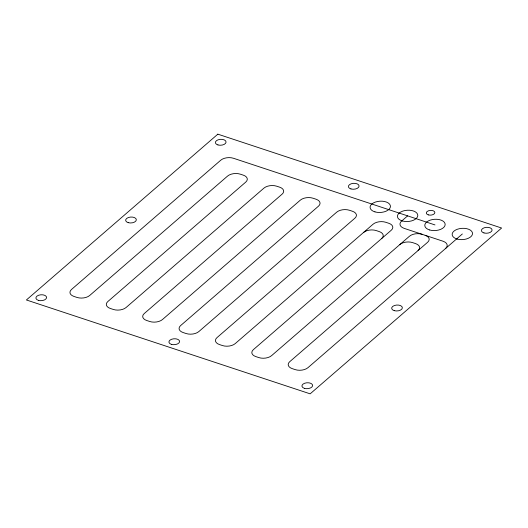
<?xml version="1.0" encoding="UTF-8"?>
<svg xmlns="http://www.w3.org/2000/svg" width="528" height="528" viewBox="0 0 528 528"><rect width="100%" height="100%" fill="white"/><g stroke="black" fill="none" stroke-linecap="round" stroke-linejoin="round"><path stroke-width="0.79" d="M407.616 215.873L401.61 221.074A9.643 5.333 -3.6 0 0 404.204 228.38L442.966 241.204A9.643 5.333 -3.6 0 1 445.559 248.503M462.343 233.97L307.943 367.693A9.181 5.082 -3.6 0 1 295.218 369.62L292.228 368.63A9.181 5.082 -3.6 0 1 289.753 361.68L427.627 242.266A9.181 5.082 -3.6 0 0 425.159 235.31M434.98 224.921L233.488 158.275A9.181 5.082 -3.6 0 0 220.763 160.202L71.498 289.483A9.181 5.082 -3.6 0 0 73.966 296.432L76.956 297.422A9.181 5.082 -3.6 0 0 89.681 295.495L227.555 176.088A9.181 5.082 -3.6 0 1 240.286 174.161L243.276 175.144A9.181 5.082 -3.6 0 1 245.744 182.101L107.87 301.514A9.181 5.082 -3.6 0 0 110.345 308.471L113.335 309.454A9.181 5.082 -3.6 0 0 126.06 307.527L263.934 188.12A9.181 5.082 -3.6 0 1 276.659 186.193L279.649 187.176A9.181 5.082 -3.6 0 1 282.124 194.132L144.25 313.546A9.181 5.082 -3.6 0 0 146.725 320.503L149.708 321.486A9.181 5.082 -3.6 0 0 162.439 319.559L300.313 200.152A9.181 5.082 -3.6 0 1 313.038 198.224L316.028 199.214A9.181 5.082 -3.6 0 1 318.496 206.164L180.629 325.578A9.181 5.082 -3.6 0 0 183.097 332.534L186.087 333.524A9.181 5.082 -3.6 0 0 198.812 331.597L336.686 212.183A9.181 5.082 -3.6 0 1 349.417 210.256L352.4 211.246A9.181 5.082 -3.6 0 1 354.875 218.203L217.001 337.61A9.181 5.082 -3.6 0 0 219.476 344.566L222.466 345.556A9.181 5.082 -3.6 0 0 235.191 343.629L373.065 224.215A9.181 5.082 -3.6 0 1 385.79 222.288L388.78 223.278A9.181 5.082 -3.6 0 1 391.255 230.234L253.381 349.642A9.181 5.082 -3.6 0 0 255.849 356.598L258.839 357.588A9.181 5.082 -3.6 0 0 271.57 355.661L409.444 236.247A9.181 5.082 -3.6 0 1 422.169 234.32M418.057 250.556A9.181 5.082 -3.6 0 0 415.582 243.599L412.599 242.609A9.181 5.082 -3.6 0 0 399.868 244.537M381.678 238.524A9.181 5.082 -3.6 0 0 379.21 231.568L376.22 230.578A9.181 5.082 -3.6 0 0 363.495 232.505M217.84 134.165L26.4 299.97L310.16 393.835L501.6 228.03L217.84 134.165M394.238 310.655A5.353 2.963 -3.6 0 0 402.362 307.831A5.353 2.963 -3.6 0 0 394.442 305.507A5.353 2.963 -3.6 0 0 394.238 310.655M128.212 222.658A5.353 2.963 -3.6 0 0 136.336 219.833A5.353 2.963 -3.6 0 0 128.416 217.51A5.353 2.963 -3.6 0 0 128.212 222.658M38.471 300.379A5.353 2.963 -3.6 0 0 46.596 297.554A5.353 2.963 -3.6 0 0 38.683 295.231A5.353 2.963 -3.6 0 0 38.471 300.379M304.498 388.377A5.353 2.963 -3.6 0 0 312.622 385.552A5.353 2.963 -3.6 0 0 304.702 383.229A5.353 2.963 -3.6 0 0 304.498 388.377M171.488 344.381A5.353 2.963 -3.6 0 0 179.612 341.557A5.353 2.963 -3.6 0 0 171.692 339.233A5.353 2.963 -3.6 0 0 171.488 344.381M217.952 144.936A5.353 2.963 -3.6 0 0 226.07 142.111A5.353 2.963 -3.6 0 0 218.156 139.788A5.353 2.963 -3.6 0 0 217.952 144.936M483.971 232.934A5.353 2.963 -3.6 0 0 492.096 230.109A5.353 2.963 -3.6 0 0 484.183 227.786A5.353 2.963 -3.6 0 0 483.971 232.934M350.962 188.938A5.353 2.963 -3.6 0 0 359.086 186.113A5.353 2.963 -3.6 0 0 351.166 183.79A5.353 2.963 -3.6 0 0 350.962 188.938M457.05 239.032A10.204 5.643 -3.6 0 0 472.527 233.653A10.204 5.643 -3.6 0 0 457.446 229.225A10.204 5.643 -3.6 0 0 457.05 239.032M429.693 229.984A10.204 5.643 -3.6 0 0 445.163 224.605A10.204 5.643 -3.6 0 0 430.082 220.176A10.204 5.643 -3.6 0 0 429.693 229.984M374.966 211.88A10.204 5.643 -3.6 0 0 390.443 206.501A10.204 5.643 -3.6 0 0 375.362 202.079A10.204 5.643 -3.6 0 0 374.966 211.88M402.329 220.935A10.204 5.643 -3.6 0 0 417.8 215.556A10.204 5.643 -3.6 0 0 402.725 211.127A10.204 5.643 -3.6 0 0 402.329 220.935M428.366 214.889A4.283 2.369 -3.6 0 0 434.867 212.632A4.283 2.369 -3.6 0 0 428.531 210.771A4.283 2.369 -3.6 0 0 428.366 214.889"/></g></svg>
